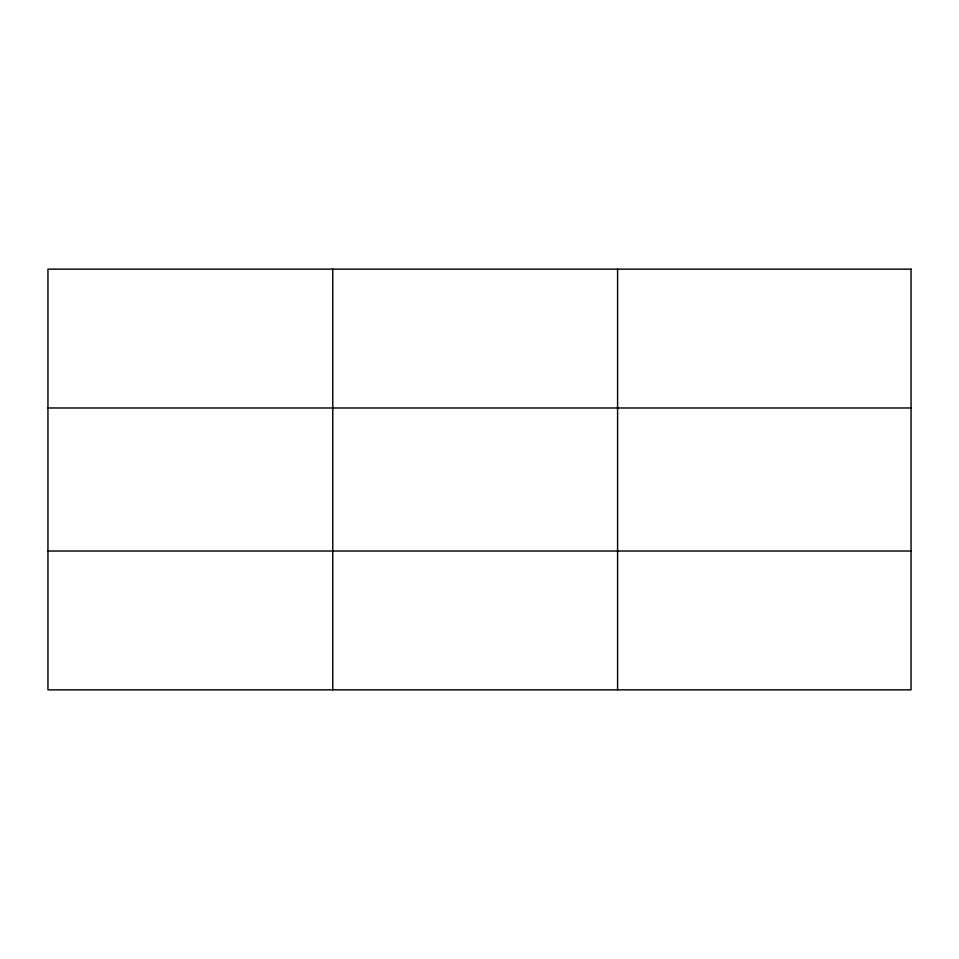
<?xml version="1.0" encoding="UTF-8"?>
<svg xmlns="http://www.w3.org/2000/svg" width="959" height="959" viewBox="0 0 959 959"><rect width="100%" height="100%" fill="white"/><g stroke="black" fill="none" stroke-linecap="round" stroke-linejoin="round"><path stroke-width="1.44" d="M332.773 269.143L332.773 689.857M617.596 269.143L617.596 689.857M47.95 407.983L911.05 407.983M47.95 551.017L911.05 551.017M911.05 269.143L911.05 689.857L47.95 689.857L47.95 269.143L911.05 269.143"/></g></svg>
